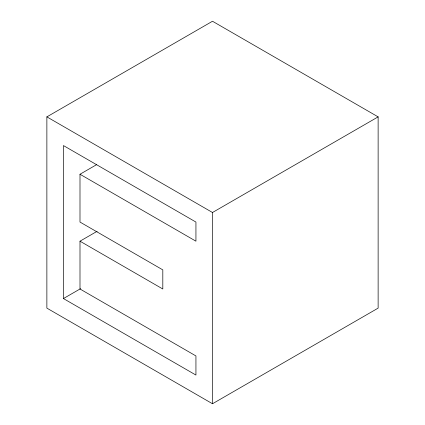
<?xml version="1.0" encoding="UTF-8"?>
<svg xmlns="http://www.w3.org/2000/svg" width="425" height="425" viewBox="0 0 425 425"><rect width="100%" height="100%" fill="white"/><g stroke="black" fill="none" stroke-linecap="round" stroke-linejoin="round"><path stroke-width="0.64" d="M46.872 116.875L212.5 21.25L378.128 116.875L378.128 308.125L212.5 403.75L46.872 308.125L46.872 116.875L212.5 212.5L378.128 116.875M79.996 174.25L195.936 241.188L195.936 222.062L63.437 145.562L63.437 298.562L195.936 375.062L195.936 355.938L79.996 289L79.996 241.188L162.812 289L162.812 269.875L79.996 222.062L79.996 174.25L96.56 164.688M79.996 241.188L97.134 231.296M63.437 298.562L80.569 288.671M212.5 212.5L212.5 403.75"/></g></svg>
